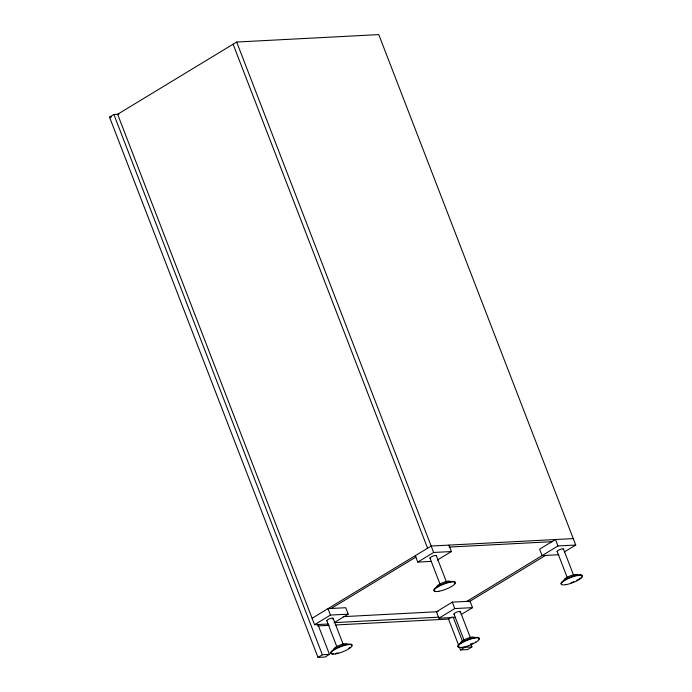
<?xml version="1.0" encoding="UTF-8"?>
<svg xmlns="http://www.w3.org/2000/svg" width="692" height="692" viewBox="0 0 692 692"><rect width="100%" height="100%" fill="white"/><g stroke="black" fill="none" stroke-linecap="round" stroke-linejoin="round"><path stroke-width="1.04" d="M317.801 624.141L329.47 654.381L325.102 657.028L318 657.4L109.518 117.121L113.886 114.474L118.963 114.206M564.257 551.991L575.727 545.037L378.766 34.6L236.673 42.039L117.614 114.275L314.575 624.712L328.164 624.002M312.092 618.276L431.151 546.04L573.244 538.601M331.001 608.579L415.996 557.008M314.575 624.712L330.447 615.076L348.214 614.15L345.732 607.714L327.973 608.649L330.447 615.076M415.278 555.667L417.76 562.103L433.633 552.476L451.392 551.541L448.909 545.106M334.106 622.713L348.214 614.15M437.283 560.105L451.392 551.541M318 657.4L322.36 654.753L329.47 654.381M461.08 614.6L472.541 607.645L470.058 601.21L452.3 602.144L436.427 611.771L438.91 618.207L455.621 617.333M438.91 618.207L454.782 608.571L472.541 607.645M466.693 601.478L557.96 545.962L575.727 545.037M468.968 601.876L545.651 555.347M452.023 616.953L448.537 619.072L335.75 624.971M459.28 646.925L460.448 649.944L464.808 647.297L471.918 646.925L470.75 643.897M471.918 646.925L467.55 649.572L460.448 649.944M109.518 117.121L111.55 117.017M449.082 547.078L552.476 541.672M417.76 562.103L431.341 561.394M558.807 554.724L542.087 555.598L539.604 549.163L555.477 539.535L557.96 545.962M343.293 616.65L438.071 611.685M334.738 622.61L438.936 617.152M317.49 625.931L329.305 625.308M430.779 558.34L430.337 558.332A3.408 0.822 -21.1 0 1 431.289 556.852A3.408 0.822 -21.1 0 1 435.484 555.451L435.969 555.468A3.408 0.822 -21.1 0 1 436.211 556.048M563.522 549.119L573.668 575.415M557.129 551.368L567.276 577.664M475.577 641.83L475.767 642.323M460.344 611.728L470.491 638.024M436.349 555.771L446.496 582.067M236.673 42.039L433.633 552.476M452.3 602.144L454.782 608.571M453.952 613.977L464.098 640.273M233.1 44.202L427.578 548.202M453.139 617.056L462.481 641.25M429.957 558.02L440.103 584.316M437.37 586.617L437.569 587.11M448.39 618.7L458.502 644.909M333.172 618.38L343.318 644.676M326.78 620.629L336.926 646.925M334.193 649.226L334.383 649.719M113.886 114.474L322.36 654.753M434.974 590.994A11.366 2.751 -21.1 0 1 443.676 583.607A11.366 2.751 -21.1 0 1 454.601 583.512M437.007 586.954A7.275 1.756 -21.1 0 1 443.165 582.482A7.275 1.756 -21.1 0 1 450.483 581.825M563.046 549.725A3.408 0.822 -21.1 0 0 563.141 548.808L562.657 548.799A3.408 0.822 -21.1 0 0 558.461 550.201A3.408 0.822 -21.1 0 0 557.51 551.671M561.221 583.944A11.366 2.751 -21.1 0 1 572.241 576.445A11.366 2.751 -21.1 0 1 581.773 576.86M580.571 577.984A11.366 2.751 -21.1 0 1 578.754 579.221M578.036 579.637A11.366 2.751 -21.1 0 1 576.462 580.476M573.832 581.678A11.366 2.751 -21.1 0 1 571.064 582.733M564.179 580.303A7.275 1.756 -21.1 0 1 569.455 576.177A7.275 1.756 -21.1 0 1 577.517 574.723M459.86 612.333A3.408 0.822 -21.1 0 0 459.964 611.417L459.479 611.408A3.408 0.822 -21.1 0 0 455.284 612.809A3.408 0.822 -21.1 0 0 454.333 614.28M458.969 646.942A11.366 2.751 -21.1 0 1 467.671 639.564A11.366 2.751 -21.1 0 1 478.596 639.469M473.276 643.084A11.366 2.751 -21.1 0 1 470.655 644.287M461.002 642.911A7.275 1.756 -21.1 0 1 467.152 638.439A7.275 1.756 -21.1 0 1 474.478 637.773M332.688 618.994A3.408 0.822 -21.1 0 0 332.791 618.077L332.307 618.06A3.408 0.822 -21.1 0 0 328.466 619.271A3.408 0.822 -21.1 0 0 326.866 620.828M350.213 647.245A11.366 2.751 -21.1 0 1 348.405 648.482M337.981 652.841A11.366 2.751 -21.1 0 1 336.269 653.248M333.362 653.672A11.366 2.751 -21.1 0 1 331.797 653.603M330.871 653.213A11.366 2.751 -21.1 0 1 340.49 646.216A11.366 2.751 -21.1 0 1 351.934 645.186M333.829 649.563A7.275 1.756 -21.1 0 1 339.097 645.446A7.275 1.756 -21.1 0 1 347.168 643.992M438.84 591.297A11.366 2.751 -21.1 0 0 455.301 583.071A11.366 2.751 -21.1 0 0 439.861 585.856A11.366 2.751 -21.1 0 0 438.84 591.297M566.013 584.645A11.366 2.751 -21.1 0 0 582.482 576.419A11.366 2.751 -21.1 0 0 567.033 579.195A11.366 2.751 -21.1 0 0 566.013 584.645M462.836 647.254A11.366 2.751 -21.1 0 0 479.297 639.027A11.366 2.751 -21.1 0 0 463.856 641.804A11.366 2.751 -21.1 0 0 462.836 647.254M335.663 653.905A11.366 2.751 -21.1 0 0 352.124 645.679A11.366 2.751 -21.1 0 0 336.684 648.465A11.366 2.751 -21.1 0 0 335.663 653.905"/></g></svg>
